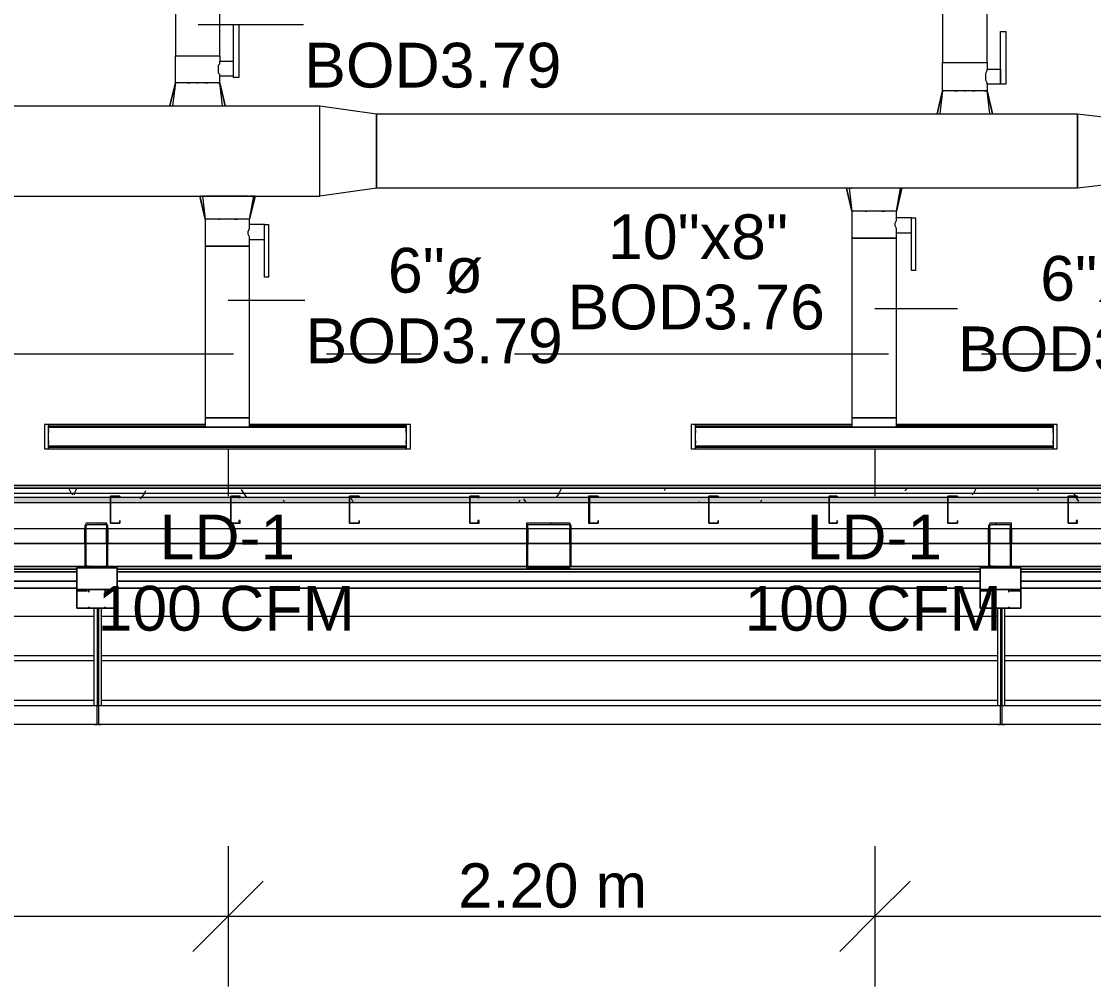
# Model space of a CAD drawing. Header units: metres. Extents: x -2 to 237, y -8 to 52.
# Drawn here: x 49.239 to 52.876, y 7.216 to 10.489 of the extents above; entities that cross this region are included whole.
import ezdxf

# ---------------------------------------------------------------- set-up
doc = ezdxf.new("R2010")
doc.units = ezdxf.units.M
doc.layers.add('HVAC - Ductos', color=5, linetype='Continuous', lineweight=0)
doc.layers.add('PDF2_Text', color=7, linetype='Continuous', lineweight=0)
doc.layers.add('PDF2_Geometry', color=7, linetype='Continuous', lineweight=0, true_color=0xaaaaaa)
doc.layers.add('PDF2_Solid Fills', color=7, linetype='Continuous', lineweight=0, true_color=0xffffff)
doc.styles.add('PDF Helvetica', font='')
doc.styles.get('PDF Helvetica').set_extended_font_data('Helvetica')

msp = doc.modelspace()

# ---------------------------------------------------------------- hatches: boundary and pattern name
at = {"layer": 'PDF2_Solid Fills', "lineweight": 0, "transparency": 33554559}
h = msp.add_hatch(color=256, dxfattribs=at)
h.paths.add_polyline_path([(4.4889, 8.8563), (4.4889, 8.8747), (4.2965, 8.8747), (4.2965, 8.8563)])
h.paths.add_polyline_path([(51.1672, 8.8747), (51.1672, 8.8563), (54.0034, 8.8563), (54.0034, 8.8747)])
h.paths.add_polyline_path([(54.0079, 8.8747), (54.0079, 8.8563), (56.033, 8.8563), (56.033, 8.8747)])
h.paths.add_polyline_path([(56.0376, 8.8747), (56.0376, 8.8563), (56.4317, 8.8563), (56.4317, 8.8747)])
h.paths.add_polyline_path([(49.1376, 8.8747), (49.1376, 8.8563), (51.1627, 8.8563), (51.1627, 8.8747)])
h.paths.add_polyline_path([(48.3266, 8.8747), (48.3266, 8.8563), (49.133, 8.8563), (49.133, 8.8747)])
h.paths.add_polyline_path([(46.2969, 8.8747), (46.2969, 8.8563), (48.322, 8.8563), (48.322, 8.8747)])
h.paths.add_polyline_path([(44.2672, 8.8747), (44.2672, 8.8563), (46.2923, 8.8563), (46.2923, 8.8747)])
h.paths.add_polyline_path([(43.4563, 8.8747), (43.4563, 8.8563), (44.2627, 8.8563), (44.2627, 8.8747)])
h.paths.add_polyline_path([(41.4266, 8.8747), (41.4266, 8.8563), (43.4517, 8.8563), (43.4517, 8.8747)])
h.paths.add_polyline_path([(39.3969, 8.8747), (39.3969, 8.8563), (41.422, 8.8563), (41.422, 8.8747)])
h.paths.add_polyline_path([(38.5859, 8.8747), (38.5859, 8.8563), (39.3923, 8.8563), (39.3923, 8.8747)])
h.paths.add_polyline_path([(36.5562, 8.8747), (36.5562, 8.8563), (38.5813, 8.8563), (38.5813, 8.8747)])
h.paths.add_polyline_path([(33.7156, 8.8747), (33.7156, 8.8563), (36.5516, 8.8563), (36.5516, 8.8747)])
h.paths.add_polyline_path([(31.6859, 8.8747), (31.6859, 8.8563), (33.711, 8.8563), (33.711, 8.8747)])
h.paths.add_polyline_path([(28.8453, 8.8747), (28.8453, 8.8563), (31.6813, 8.8563), (31.6813, 8.8747)])
h.paths.add_polyline_path([(26.8155, 8.8747), (26.8155, 8.8563), (28.8407, 8.8563), (28.8407, 8.8747)])
h.paths.add_polyline_path([(26.0046, 8.8747), (26.0046, 8.8563), (26.8109, 8.8563), (26.8109, 8.8747)])
h.paths.add_polyline_path([(23.9749, 8.8747), (23.9749, 8.8563), (26, 8.8563), (26, 8.8747)])
h.paths.add_polyline_path([(21.9452, 8.8747), (21.9452, 8.8563), (23.9703, 8.8563), (23.9703, 8.8747)])
h.paths.add_polyline_path([(21.1343, 8.8747), (21.1343, 8.8563), (21.9406, 8.8563), (21.9406, 8.8747)])
h.paths.add_polyline_path([(19.1046, 8.8747), (19.1046, 8.8563), (21.1297, 8.8563), (21.1297, 8.8747)])
h.paths.add_polyline_path([(17.0748, 8.8747), (17.0748, 8.8563), (19.1, 8.8563), (19.1, 8.8747)])
h.paths.add_polyline_path([(16.2639, 8.8747), (16.2639, 8.8563), (17.0702, 8.8563), (17.0702, 8.8747)])
h.paths.add_polyline_path([(14.2342, 8.8747), (14.2342, 8.8563), (16.2593, 8.8563), (16.2593, 8.8747)])
h.paths.add_polyline_path([(11.3936, 8.8747), (11.3936, 8.8563), (14.2296, 8.8563), (14.2296, 8.8747)])
h.paths.add_polyline_path([(9.3639, 8.8747), (9.3639, 8.8563), (11.389, 8.8563), (11.389, 8.8747)])
h.paths.add_polyline_path([(6.5232, 8.8747), (6.5232, 8.8563), (9.3593, 8.8563), (9.3593, 8.8747)])
h.paths.add_polyline_path([(4.4935, 8.8747), (4.4935, 8.8563), (6.5186, 8.8563), (6.5186, 8.8747)])
h = msp.add_hatch(color=256, dxfattribs=at)
h.paths.add_polyline_path([(49.527, 8.641), (49.5316, 8.7785), (49.527, 8.7785)])
h.paths.add_polyline_path([(49.4583, 8.6456), (49.4583, 8.6365), (49.527, 8.641), (49.4629, 8.6456)])
h.paths.add_polyline_path([(49.4583, 8.7785), (49.4537, 8.7785), (49.4537, 8.6456)])
h.paths.add_polyline_path([(49.5224, 8.7831), (49.5224, 8.7876), (49.4583, 8.7876)])
h.paths.add_polyline_path([(49.5316, 8.7831), (49.5316, 8.7876), (49.527, 8.7876)])
h = msp.add_hatch(color=256, dxfattribs=at)
h.paths.add_polyline_path([(51.0986, 8.7876), (51.1032, 8.7831), (51.1031, 8.7876)])
h.paths.add_polyline_path([(51.094, 8.7831), (51.094, 8.7876), (50.9611, 8.7876)])
h.paths.add_polyline_path([(50.9565, 8.7831), (50.9565, 8.7876), (50.9519, 8.7876)])
h.paths.add_polyline_path([(51.1032, 8.7785), (51.0986, 8.7785), (51.0986, 8.641)])
h.paths.add_polyline_path([(50.9565, 8.7785), (50.9519, 8.7785), (50.9519, 8.6365), (51.0986, 8.641), (50.9565, 8.641)])
h = msp.add_hatch(color=256, dxfattribs=at)
h.paths.add_polyline_path([(52.5235, 8.6365), (52.5968, 8.6365), (52.5968, 8.7785), (52.5922, 8.7785), (52.5922, 8.641), (52.5281, 8.6456), (52.5235, 8.6456)])
h.paths.add_polyline_path([(52.5876, 8.7831), (52.5876, 8.7876), (52.5235, 8.7876)])
h.paths.add_polyline_path([(52.5235, 8.7785), (52.5189, 8.7785), (52.5189, 8.6456)])
h.paths.add_polyline_path([(52.5922, 8.7876), (52.5968, 8.7831), (52.5968, 8.7876)])

# ---------------------------------------------------------------- linework, layer by layer
at = {"layer": 'HVAC - Ductos', "lineweight": 0}
for points in [[(49.921, 10.2034), (49.9119, 10.2813), (49.9073, 10.2813), (49.9027, 10.2813), (49.889, 10.2813), (49.8752, 10.2813), (49.8569, 10.2813), (49.8386, 10.2813), (49.8157, 10.2813), (49.7973, 10.2813), (49.7836, 10.2813), (49.7699, 10.2813), (49.7653, 10.2813), (49.7607, 10.2813), (49.7607, 10.3729), (49.7699, 10.3729), (49.7836, 10.3729), (49.7973, 10.3729), (49.8157, 10.3729), (49.8386, 10.3729), (49.8569, 10.3729), (49.8752, 10.3729), (49.889, 10.3729), (49.9027, 10.3729), (49.9119, 10.3729), (49.9119, 11.9169)], [(49.7607, 11.9169), (49.7607, 10.3729), (49.7699, 10.3729), (49.7836, 10.3729), (49.7973, 10.3729), (49.8157, 10.3729), (49.8386, 10.3729), (49.8569, 10.3729), (49.8752, 10.3729), (49.889, 10.3729), (49.9027, 10.3729), (49.9119, 10.3729), (49.9119, 10.3545), (49.9577, 10.3545)], [(52.5235, 10.1759), (52.5143, 10.2538), (52.5097, 10.2538), (52.5051, 10.2538), (52.4914, 10.2538), (52.4777, 10.2538), (52.4593, 10.2538), (52.441, 10.2538), (52.4181, 10.2538), (52.3998, 10.2538), (52.386, 10.2538), (52.3723, 10.2538), (52.3677, 10.2538), (52.3631, 10.2538), (52.3631, 10.35), (52.3677, 10.35), (52.3723, 10.35), (52.386, 10.35), (52.3998, 10.35), (52.4181, 10.35), (52.441, 10.35), (52.4593, 10.35), (52.4777, 10.35), (52.4914, 10.35), (52.5051, 10.35), (52.5143, 10.35), (52.5143, 11.6099)], [(52.3631, 11.6099), (52.3631, 10.35), (52.3677, 10.35), (52.3723, 10.35), (52.386, 10.35), (52.3998, 10.35), (52.4181, 10.35), (52.441, 10.35), (52.4593, 10.35), (52.4777, 10.35), (52.4914, 10.35), (52.5051, 10.35), (52.5143, 10.35), (52.5143, 10.3271), (52.5601, 10.3271), (52.5601, 10.3225), (52.5601, 10.3179), (52.5601, 10.3133), (52.5601, 10.3087), (52.5601, 10.3042), (52.5601, 10.295), (52.5601, 10.2905), (52.5601, 10.2859), (52.5601, 10.2813), (52.5601, 10.2767), (52.5143, 10.2767), (52.5143, 10.2538)], [(49.8386, 10.4783), (50.1959, 10.4783)], [(49.9119, 10.3042), (49.9119, 10.3087), (49.9073, 10.3133), (49.9073, 10.3225), (49.9073, 10.3317), (49.9073, 10.3408), (49.9119, 10.3454), (49.9119, 10.35), (49.9119, 10.3545)], [(49.9119, 10.2813), (49.9119, 10.3042), (49.9577, 10.3042), (49.9577, 10.3087), (49.9577, 10.3133), (49.9577, 10.3225), (49.9577, 10.3271), (49.9577, 10.3317), (49.9577, 10.3408), (49.9577, 10.3454), (49.9577, 10.35)], [(52.5143, 10.2767), (52.5143, 10.2813), (52.5097, 10.2905), (52.5097, 10.2996), (52.5097, 10.3042), (52.5097, 10.3133), (52.5143, 10.3225), (52.5143, 10.3271)], [(49.7424, 10.2034), (49.7607, 10.2813), (49.7424, 10.2034), (49.7469, 10.2034), (49.7515, 10.2034), (49.7607, 10.2034)], [(49.7607, 10.2813), (49.7515, 10.2034)], [(49.7653, 10.2813), (49.7653, 10.2813)], [(49.7836, 10.2813), (49.7836, 10.2813)], [(49.8019, 10.2813), (49.8065, 10.2813), (49.8111, 10.2813), (49.8065, 10.2813)], [(49.834, 10.2813), (49.8386, 10.2813)], [(49.8661, 10.2813), (49.8615, 10.2813), (49.8661, 10.2813), (49.8707, 10.2813)], [(49.889, 10.2813), (49.889, 10.2813)], [(49.9027, 10.2813), (49.9073, 10.2813)], [(49.9302, 10.2034), (49.9119, 10.2813), (49.9302, 10.2034)], [(49.9119, 10.2813), (49.9119, 10.2813)], [(52.3448, 10.1759), (52.3631, 10.2538), (52.3448, 10.1759), (52.3494, 10.1759)], [(52.3631, 10.2538), (52.3539, 10.1759)], [(52.3677, 10.2538), (52.3677, 10.2538)], [(52.386, 10.2538), (52.386, 10.2538)], [(52.4043, 10.2538), (52.4089, 10.2538), (52.4135, 10.2538), (52.4089, 10.2538)], [(52.4364, 10.2538), (52.441, 10.2538)], [(52.4685, 10.2538), (52.4639, 10.2538), (52.4685, 10.2538), (52.4731, 10.2538)], [(52.4914, 10.2538), (52.4914, 10.2538)], [(52.5051, 10.2538), (52.5097, 10.2538)], [(52.5326, 10.1759), (52.5143, 10.2538), (52.5326, 10.1759)], [(52.5143, 10.2538), (52.5143, 10.2538)], [(47.4607, 9.8964), (47.4607, 10.2034), (50.2509, 10.2034)], [(49.7424, 10.2034), (49.7424, 10.2034)], [(49.7653, 10.2034), (49.7836, 10.2034)], [(49.7882, 10.2034), (49.7927, 10.2034), (49.8019, 10.2034), (49.8157, 10.2034), (49.8203, 10.2034), (49.8248, 10.2034), (49.8478, 10.2034), (49.8523, 10.2034), (49.8569, 10.2034), (49.8707, 10.2034), (49.8798, 10.2034), (49.8844, 10.2034), (49.889, 10.2034), (49.9073, 10.2034), (49.921, 10.2034), (49.9256, 10.2034), (49.9302, 10.2034)], [(49.9302, 10.2034), (49.9302, 10.2034)], [(50.2509, 9.8964), (50.2509, 10.2034)], [(52.3448, 10.1759), (52.3448, 10.1759)], [(52.3539, 10.1759), (52.3539, 10.1759)], [(52.3585, 10.1759), (52.3631, 10.1759)], [(52.3677, 10.1759), (52.386, 10.1759)], [(52.3906, 10.1759), (52.3952, 10.1759), (52.4043, 10.1759), (52.4181, 10.1759), (52.4227, 10.1759), (52.4273, 10.1759), (52.4501, 10.1759), (52.4547, 10.1759), (52.4593, 10.1759), (52.4731, 10.1759), (52.4823, 10.1759), (52.4868, 10.1759), (52.4914, 10.1759), (52.5097, 10.1759), (52.5235, 10.1759), (52.5281, 10.1759), (52.5326, 10.1759)], [(52.5326, 10.1759), (52.5326, 10.1759)], [(47.4607, 9.8964), (50.2509, 9.8964)], [(49.8478, 9.8964), (49.8432, 9.8964)], [(49.8432, 9.8964), (49.8615, 9.8185), (49.8432, 9.8964)], [(49.8432, 9.8964), (49.8432, 9.8964)], [(49.8569, 9.8964), (49.8615, 9.8964), (49.8523, 9.8964), (49.8615, 9.8185)], [(50.031, 9.8964), (50.0127, 9.8185), (50.0081, 9.8185), (50.0036, 9.8185), (49.9898, 9.8185), (49.976, 9.8185), (49.9577, 9.8185), (49.9394, 9.8185), (49.9165, 9.8185), (49.8982, 9.8185), (49.8844, 9.8185), (49.8707, 9.8185), (49.8661, 9.8185), (49.8615, 9.8185), (49.8615, 9.7269), (49.8615, 9.145), (49.8661, 9.145), (49.8752, 9.145), (49.8844, 9.145), (49.9027, 9.145), (49.9165, 9.145), (49.9394, 9.145), (49.9577, 9.145), (49.976, 9.145), (49.9898, 9.145), (50.0036, 9.145), (50.0081, 9.145), (50.0127, 9.145), (50.0127, 9.7269), (50.0036, 9.7269), (49.9898, 9.7269), (49.976, 9.7269), (49.9577, 9.7269), (49.9394, 9.7269), (49.9165, 9.7269), (49.8982, 9.7269), (49.8844, 9.7269), (49.8707, 9.7269), (49.8661, 9.7269), (49.8615, 9.7269), (49.8661, 9.7269), (49.8707, 9.7269), (49.8844, 9.7269), (49.8982, 9.7269), (49.9165, 9.7269), (49.9394, 9.7269), (49.9577, 9.7269), (49.976, 9.7269), (49.9898, 9.7269), (50.0036, 9.7269), (50.0127, 9.7269), (50.0127, 9.7498), (50.0631, 9.7498), (50.0631, 9.7543), (50.0631, 9.7589), (50.0631, 9.7681), (50.0631, 9.7727), (50.0631, 9.7819), (50.0631, 9.7865), (50.0631, 9.791), (50.0631, 9.7956), (50.0631, 9.8002), (50.0127, 9.8002), (50.0127, 9.8185), (50.0264, 9.8964)], [(50.0081, 9.8964), (49.9898, 9.8964), (49.9852, 9.8964), (49.9806, 9.8964), (49.9714, 9.8964), (49.9577, 9.8964), (49.9532, 9.8964), (49.9486, 9.8964), (49.9256, 9.8964), (49.921, 9.8964), (49.9165, 9.8964), (49.9027, 9.8964), (49.8936, 9.8964), (49.889, 9.8964), (49.8844, 9.8964), (49.8661, 9.8964)], [(49.8982, 9.8964), (49.9119, 9.8964)], [(50.0127, 9.8185), (50.031, 9.8964), (50.0264, 9.8964), (50.0218, 9.8964), (50.0127, 9.8964)], [(50.031, 9.8964), (50.031, 9.8964)], [(52.0424, 9.9239), (52.0378, 9.9239)], [(52.0378, 9.9239), (52.0561, 9.846), (52.0378, 9.9239)], [(52.0378, 9.9239), (52.0378, 9.9239)], [(52.0515, 9.9239), (52.0561, 9.9239), (52.047, 9.9239), (52.0561, 9.846)], [(52.2256, 9.9239), (52.2074, 9.846), (52.2028, 9.846), (52.1982, 9.846), (52.1844, 9.846), (52.1707, 9.846), (52.1524, 9.846), (52.134, 9.846), (52.1111, 9.846), (52.0928, 9.846), (52.079, 9.846), (52.0653, 9.846), (52.0607, 9.846), (52.0561, 9.846), (52.0561, 9.7543), (52.0561, 9.145), (52.0607, 9.145), (52.0699, 9.145), (52.079, 9.145), (52.0974, 9.145), (52.1111, 9.145), (52.134, 9.145), (52.1524, 9.145), (52.1707, 9.145), (52.1844, 9.145), (52.1982, 9.145), (52.2028, 9.145), (52.2074, 9.145), (52.2074, 9.7543), (52.1982, 9.7543), (52.1844, 9.7543), (52.1707, 9.7543), (52.1524, 9.7543), (52.134, 9.7543), (52.1111, 9.7543), (52.0928, 9.7543), (52.079, 9.7543), (52.0653, 9.7543), (52.0607, 9.7543), (52.0561, 9.7543), (52.0607, 9.7543), (52.0653, 9.7543), (52.079, 9.7543), (52.0928, 9.7543), (52.1111, 9.7543), (52.134, 9.7543), (52.1524, 9.7543), (52.1707, 9.7543), (52.1844, 9.7543), (52.1982, 9.7543), (52.2074, 9.7543), (52.2074, 9.7727), (52.2577, 9.7727), (52.2577, 9.7773), (52.2577, 9.7819), (52.2577, 9.7865), (52.2577, 9.791), (52.2577, 9.8002), (52.2577, 9.8047), (52.2577, 9.8093), (52.2577, 9.8185), (52.2577, 9.8231), (52.2074, 9.8231), (52.2074, 9.846), (52.221, 9.9239)], [(52.1157, 9.9239), (52.1111, 9.9239), (52.0974, 9.9239), (52.0882, 9.9239), (52.0836, 9.9239), (52.079, 9.9239), (52.0607, 9.9239)], [(52.2028, 9.9239), (52.1844, 9.9239), (52.1798, 9.9239), (52.1752, 9.9239), (52.1478, 9.9239), (52.1432, 9.9239), (52.1203, 9.9239)], [(52.1752, 9.9239), (52.1661, 9.9239), (52.1524, 9.9239)], [(52.2074, 9.846), (52.2256, 9.9239), (52.221, 9.9239), (52.2165, 9.9239), (52.2074, 9.9239)], [(52.2256, 9.9239), (52.2256, 9.9239)], [(52.0607, 9.846), (52.0607, 9.846)], [(52.0607, 9.846), (52.0607, 9.846)], [(52.2074, 9.7727), (52.2074, 9.7773), (52.2074, 9.7865), (52.2028, 9.7956), (52.2028, 9.8047), (52.2074, 9.8139), (52.2074, 9.8185), (52.2074, 9.8231)], [(49.8661, 9.8185), (49.8661, 9.8185)], [(49.8661, 9.8185), (49.8661, 9.8185)], [(50.0127, 9.7498), (50.0127, 9.7543), (50.0127, 9.7589), (50.0081, 9.7681), (50.0081, 9.7773), (50.0127, 9.7865), (50.0127, 9.791), (50.0127, 9.7956), (50.0127, 9.8002)], [(49.9394, 9.5436), (50.2005, 9.5436)], [(52.134, 9.5161), (52.4135, 9.5161)], [(50.0127, 9.145), (50.0127, 9.145)], [(52.2074, 9.145), (52.2074, 9.145)], [(49.33, 9.0992), (49.33, 9.1221), (49.33, 9.1175), (49.8615, 9.1175)], [(49.8615, 9.1221), (49.33, 9.1221)], [(50.5442, 9.0992), (50.5442, 9.1221), (50.5442, 9.1175), (50.0127, 9.1175)], [(50.5442, 9.1221), (50.0127, 9.1221)], [(51.5247, 9.0992), (51.5247, 9.1221), (51.5247, 9.1175), (52.0561, 9.1175)], [(52.0561, 9.1221), (51.5247, 9.1221)], [(52.7388, 9.0992), (52.7388, 9.1221), (52.7388, 9.1175), (52.2074, 9.1175)], [(52.7388, 9.1221), (52.2074, 9.1221)], [(50.5442, 9.0625), (50.5442, 9.0396), (50.5442, 9.0442), (49.33, 9.0442), (49.33, 9.0396), (49.33, 9.0625)], [(52.7388, 9.0625), (52.7388, 9.0396), (52.7388, 9.0442), (51.5247, 9.0442), (51.5247, 9.0396), (51.5247, 9.0625)], [(49.33, 9.0396), (50.5442, 9.0396)], [(49.9394, 9.0396), (49.9394, 8.8792)], [(51.5247, 9.0396), (52.7388, 9.0396)], [(52.134, 9.0396), (52.134, 8.8792)]]:
    msp.add_lwpolyline(points, dxfattribs=at)
for points in [[(49.9577, 10.4783), (49.976, 10.4783), (49.976, 10.2996), (49.9577, 10.2996)], [(52.5601, 10.4554), (52.5785, 10.4554), (52.5785, 10.2767), (52.5601, 10.2767)], [(50.2509, 9.8964), (50.2509, 10.2034), (50.4434, 10.1759), (50.4434, 9.9239)], [(50.4434, 10.1759), (52.8212, 10.1759), (52.8212, 9.9239), (50.4434, 9.9239)], [(53.0137, 9.9468), (52.8212, 9.9239), (52.8212, 10.1759), (53.0137, 10.153)], [(52.1019, 9.846), (52.1065, 9.846)], [(52.1569, 9.846), (52.1615, 9.846), (52.1661, 9.846), (52.1615, 9.846)], [(52.2714, 9.6444), (52.2577, 9.6444), (52.2577, 9.8231), (52.2714, 9.8231)], [(49.9073, 9.8185), (49.9119, 9.8185)], [(49.9623, 9.8185), (49.9669, 9.8185), (49.9714, 9.8185), (49.9669, 9.8185)], [(50.0768, 9.6215), (50.0631, 9.6215), (50.0631, 9.8002), (50.0768, 9.8002)], [(49.8615, 9.1129), (49.8661, 9.1129), (49.8752, 9.1129), (49.8844, 9.1129), (49.9027, 9.1129), (49.9165, 9.1129), (49.9394, 9.1129), (49.9577, 9.1129), (49.976, 9.1129), (49.9898, 9.1129), (50.0036, 9.1129), (50.0081, 9.1129), (50.0127, 9.1129), (50.0127, 9.145), (50.0036, 9.145), (49.9898, 9.145), (49.976, 9.145), (49.9577, 9.145), (49.9394, 9.145), (49.9165, 9.145), (49.8982, 9.145), (49.8844, 9.145), (49.8707, 9.145), (49.8661, 9.145), (49.8615, 9.145)], [(52.0561, 9.1129), (52.0607, 9.1129), (52.0699, 9.1129), (52.079, 9.1129), (52.0974, 9.1129), (52.1111, 9.1129), (52.134, 9.1129), (52.1524, 9.1129), (52.1707, 9.1129), (52.1844, 9.1129), (52.1982, 9.1129), (52.2028, 9.1129), (52.2074, 9.1129), (52.2074, 9.145), (52.1982, 9.145), (52.1844, 9.145), (52.1707, 9.145), (52.1524, 9.145), (52.134, 9.145), (52.1111, 9.145), (52.0928, 9.145), (52.079, 9.145), (52.0653, 9.145), (52.0607, 9.145), (52.0561, 9.145)], [(49.3163, 9.0396), (49.33, 9.0396), (49.33, 9.1221), (49.3163, 9.1221)], [(49.33, 9.1129), (50.5442, 9.1129), (49.33, 9.1129), (50.5442, 9.1129), (50.5442, 9.0488), (49.33, 9.0488)], [(49.33, 9.1038), (49.33, 9.0992), (49.33, 9.0946), (49.33, 9.0992)], [(50.5579, 9.0396), (50.5579, 9.1221), (50.5442, 9.1221), (50.5442, 9.0396)], [(50.5442, 9.0946), (50.5442, 9.0992), (50.5442, 9.1038), (50.5442, 9.0992)], [(51.5109, 9.0396), (51.5247, 9.0396), (51.5247, 9.1221), (51.5109, 9.1221)], [(51.5247, 9.1129), (52.7388, 9.1129), (51.5247, 9.1129), (52.7388, 9.1129), (52.7388, 9.0488), (51.5247, 9.0488)], [(51.5247, 9.1038), (51.5247, 9.0992), (51.5247, 9.0946), (51.5247, 9.0992)], [(52.7526, 9.0396), (52.7526, 9.1221), (52.7388, 9.1221), (52.7388, 9.0396)], [(52.7388, 9.0946), (52.7388, 9.0992), (52.7388, 9.1038), (52.7388, 9.0992)], [(49.33, 9.0671), (49.33, 9.0625), (49.33, 9.058), (49.33, 9.0625)], [(50.5442, 9.058), (50.5442, 9.0625), (50.5442, 9.0671), (50.5442, 9.0625)], [(51.5247, 9.0671), (51.5247, 9.0625), (51.5247, 9.058), (51.5247, 9.0625)], [(52.7388, 9.058), (52.7388, 9.0625), (52.7388, 9.0671), (52.7388, 9.0625)]]:
    msp.add_lwpolyline(points, close=True, dxfattribs=at)
at = {"layer": 'HVAC - Ductos', "color": 252, "lineweight": 0, "true_color": 0x939598}
for points in [[(49.9394, 7.6926), (49.9394, 7.4543), (49.9394, 7.2161)], [(52.134, 7.6926), (52.134, 7.4543), (52.134, 7.2161)], [(50.0585, 7.5735), (49.9394, 7.4543), (49.8203, 7.3352)], [(52.2532, 7.5735), (52.134, 7.4543), (52.0149, 7.3352)], [(23.6404, 7.4543), (26.6002, 7.4543), (28.8132, 7.4543), (31.3651, 7.4543), (33.4132, 7.4543), (35.4612, 7.4543), (37.216, 7.4543), (38.8013, 7.4543), (40.6202, 7.4543), (42.8102, 7.4543), (44.8537, 7.4543), (46.4298, 7.4543), (47.7402, 7.4543), (49.9394, 7.4543), (52.134, 7.4543), (54.3287, 7.4543), (55.8635, 7.4543)]]:
    msp.add_lwpolyline(points, dxfattribs=at)
at = {"layer": 'PDF2_Geometry', "lineweight": 0}
for points in [[(49.9577, 9.3604), (48.6885, 9.3604)], [(50.5946, 9.3604), (50.2739, 9.3604)], [(52.1798, 9.3604), (50.9107, 9.3604)], [(52.8167, 9.3604), (52.4959, 9.3604)], [(56.4317, 8.9068), (4.2965, 8.9068)], [(56.4317, 8.8884), (4.2965, 8.8884)], [(46.5306, 8.9068), (55.5245, 8.9068)], [(55.5245, 8.9068), (46.5306, 8.9068)], [(46.5306, 8.9068), (55.5245, 8.9068)], [(55.5245, 8.9068), (46.5306, 8.9068)], [(46.5306, 8.9068), (55.5245, 8.9068)], [(51.1627, 8.8747), (50.7595, 8.8747), (50.3517, 8.8747), (49.9486, 8.8747), (49.5408, 8.8747), (49.1376, 8.8747)], [(54.0034, 8.8747), (53.6001, 8.8747), (53.1924, 8.8747), (52.7892, 8.8747), (52.3814, 8.8747), (51.9783, 8.8747), (51.5705, 8.8747), (51.1672, 8.8747)], [(51.1627, 8.8563), (50.7595, 8.8563), (50.3517, 8.8563), (49.9486, 8.8563), (49.5408, 8.8563), (49.1376, 8.8563)], [(54.0034, 8.8563), (53.6001, 8.8563), (53.1924, 8.8563), (52.7892, 8.8563), (52.3814, 8.8563), (51.9783, 8.8563), (51.5705, 8.8563), (51.1672, 8.8563)], [(4.2965, 8.7693), (56.4317, 8.7693)], [(49.4537, 8.7143), (49.4583, 8.7189), (49.4583, 8.7693)], [(49.4537, 8.7189), (49.4537, 8.7693)], [(49.5224, 8.7831), (49.527, 8.7876)], [(49.527, 8.7189), (49.527, 8.7693)], [(49.5316, 8.7693), (49.5316, 8.7189)], [(50.9519, 8.7693), (50.9519, 8.7189)], [(50.9565, 8.7693), (50.9565, 8.7189)], [(51.0344, 8.7831), (51.039, 8.7876)], [(51.0986, 8.7189), (51.0986, 8.7693)], [(51.1032, 8.7189), (51.1032, 8.7693)], [(52.5189, 8.7647), (52.5235, 8.7693), (52.5235, 8.7189)], [(52.5189, 8.7189), (52.5189, 8.7693)], [(52.5418, 8.7831), (52.5463, 8.7876)], [(52.5922, 8.7189), (52.5922, 8.7693)], [(52.5968, 8.7693), (52.5968, 8.7189)], [(50.9519, 8.7005), (50.9565, 8.7051)], [(49.4996, 8.499), (49.495, 8.499), (49.4812, 8.499), (49.4858, 8.499), (49.4675, 8.499), (49.4675, 8.5036), (49.4675, 8.499), (49.4629, 8.499), (49.4675, 8.499), (49.4262, 8.499), (49.4262, 8.5036), (49.4262, 8.554), (49.4262, 8.5585), (49.4262, 8.5631), (49.4262, 8.6319), (49.4262, 8.6365), (49.4629, 8.6365), (49.4262, 8.6365), (49.4262, 8.6319), (49.4262, 8.5631), (49.4262, 8.5585), (49.4262, 8.554), (49.4262, 8.5036), (49.4262, 8.499), (49.4675, 8.499), (49.5224, 8.499), (49.5133, 8.499), (49.5224, 8.499), (49.5087, 8.499), (49.4996, 8.499), (49.4996, 8.1691), (49.4996, 8.1507), (49.4996, 8.137), (49.4996, 8.1233), (49.4996, 8.1141), (49.4996, 8.1049), (46.4298, 8.1049)], [(52.5647, 8.499), (52.5601, 8.499), (52.5463, 8.499), (52.5509, 8.499), (52.5326, 8.499), (52.5326, 8.5036), (52.5326, 8.499), (52.5281, 8.499), (52.5326, 8.499), (52.4914, 8.499), (52.4914, 8.5036), (52.4914, 8.554), (52.4914, 8.5585), (52.4914, 8.5631), (52.4914, 8.6319), (52.4914, 8.6365), (52.5281, 8.6365), (52.4914, 8.6365), (52.4914, 8.6319), (52.4914, 8.5631), (52.4914, 8.5585), (52.4914, 8.554), (52.4914, 8.5036), (52.4914, 8.499), (52.5326, 8.499), (52.5876, 8.499), (52.5785, 8.499), (52.5876, 8.499), (52.5739, 8.499), (52.5647, 8.499), (52.5647, 8.1691), (52.5647, 8.1507), (52.5647, 8.137), (52.5647, 8.1233), (52.5647, 8.1141), (52.5647, 8.1049), (49.495, 8.1049), (49.495, 8.1141), (49.495, 8.1233), (49.495, 8.137), (49.495, 8.1507), (49.495, 8.1691), (49.4996, 8.1691)], [(49.527, 8.6365), (49.527, 8.6365)], [(49.527, 8.6365), (49.527, 8.6365)], [(52.5922, 8.6365), (52.5922, 8.6365)], [(52.5922, 8.6365), (52.5922, 8.6365)], [(49.4262, 8.5631), (49.4262, 8.5631)], [(49.4262, 8.5631), (49.4262, 8.5631)], [(49.4262, 8.5585), (49.4262, 8.5585)], [(49.4262, 8.5585), (49.4262, 8.5585)], [(49.4675, 8.554), (49.4675, 8.5585), (49.4675, 8.5631)], [(49.4675, 8.554), (49.4675, 8.5585), (49.4675, 8.5631)], [(49.4675, 8.5631), (49.4675, 8.5585), (49.4675, 8.554)], [(49.4675, 8.5631), (49.4675, 8.5585), (49.4675, 8.554)], [(49.5224, 8.554), (49.5224, 8.5585), (49.5224, 8.5631)], [(49.5224, 8.554), (49.5224, 8.5585), (49.5224, 8.5631)], [(49.5224, 8.554), (49.5224, 8.5585), (49.5224, 8.5631)], [(49.5224, 8.554), (49.5224, 8.5585), (49.5224, 8.5631)], [(49.5637, 8.5631), (49.5637, 8.5631)], [(49.5637, 8.5631), (49.5637, 8.5631)], [(49.5637, 8.5585), (49.5637, 8.5585)], [(49.5637, 8.5585), (49.5637, 8.5585)], [(50.9886, 8.5677), (51.0619, 8.5677)], [(52.4914, 8.5631), (52.4914, 8.5631)], [(52.4914, 8.5631), (52.4914, 8.5631)], [(52.4914, 8.5585), (52.4914, 8.5585)], [(52.4914, 8.5585), (52.4914, 8.5585)], [(52.5326, 8.554), (52.5326, 8.5585), (52.5326, 8.5631)], [(52.5326, 8.554), (52.5326, 8.5585), (52.5326, 8.5631)], [(52.5326, 8.5631), (52.5326, 8.5585), (52.5326, 8.554)], [(52.5326, 8.5631), (52.5326, 8.5585), (52.5326, 8.554)], [(52.5876, 8.554), (52.5876, 8.5585), (52.5876, 8.5631)], [(52.5876, 8.554), (52.5876, 8.5585), (52.5876, 8.5631)], [(52.5876, 8.554), (52.5876, 8.5585), (52.5876, 8.5631)], [(52.5876, 8.554), (52.5876, 8.5585), (52.5876, 8.5631)], [(52.6288, 8.5631), (52.6288, 8.5631)], [(52.6288, 8.5631), (52.6288, 8.5631)], [(52.6288, 8.5585), (52.6288, 8.5585)], [(52.6288, 8.5585), (52.6288, 8.5585)], [(46.4436, 8.499), (46.4436, 8.1691), (49.4858, 8.1691), (49.4858, 8.499)], [(49.4766, 8.499), (49.4675, 8.499), (49.4766, 8.499)], [(49.4766, 8.499), (49.4675, 8.499), (49.4766, 8.499)], [(49.495, 8.499), (49.495, 8.1691)], [(49.5087, 8.499), (49.5087, 8.1691), (52.5509, 8.1691), (52.5509, 8.499)], [(52.5418, 8.499), (52.5326, 8.499), (52.5418, 8.499)], [(52.5418, 8.499), (52.5326, 8.499), (52.5418, 8.499)], [(52.5739, 8.499), (52.5739, 8.1691), (55.6161, 8.1691), (55.6161, 8.499), (55.6252, 8.499), (55.6298, 8.499), (55.6298, 8.1691), (55.6298, 8.1507), (55.6298, 8.137), (55.6298, 8.1233), (55.6298, 8.1141), (55.6298, 8.1049), (52.5601, 8.1049), (52.5601, 8.1141), (52.5601, 8.1233), (52.5601, 8.137), (52.5601, 8.1507), (52.5601, 8.1691), (52.5647, 8.1691)], [(52.5601, 8.499), (52.5601, 8.1691)], [(49.4858, 8.4715), (46.4436, 8.4715)], [(52.5509, 8.4715), (49.5087, 8.4715)], [(55.6161, 8.4715), (52.5739, 8.4715)], [(46.4436, 8.3386), (49.4858, 8.3386)], [(49.5087, 8.3386), (52.5509, 8.3386)], [(52.5739, 8.3386), (55.6161, 8.3386)], [(49.4858, 8.3203), (46.4436, 8.3203)], [(52.5509, 8.3203), (49.5087, 8.3203)], [(55.6161, 8.3203), (52.5739, 8.3203)], [(46.4436, 8.1874), (49.4858, 8.1874)], [(49.5087, 8.1874), (52.5509, 8.1874)], [(52.5739, 8.1874), (55.6161, 8.1874)], [(25.0379, 8.1691), (28.0893, 8.1691), (28.0847, 8.1691), (31.1407, 8.1691), (31.1315, 8.1691), (34.1875, 8.1691), (34.1829, 8.1691), (37.2343, 8.1691), (37.2298, 8.1691), (40.3041, 8.1691), (40.2949, 8.1691), (43.3692, 8.1691), (43.3646, 8.1691), (46.4344, 8.1691), (46.4298, 8.1691), (49.4996, 8.1691), (49.495, 8.1691), (52.5647, 8.1691), (52.5601, 8.1691), (55.6298, 8.1691), (55.6252, 8.1691), (56.4317, 8.1691)], [(49.4858, 8.1049), (49.495, 8.1049)], [(49.4858, 8.1049), (49.4858, 8.1049)], [(49.495, 8.1049), (49.495, 8.1049)], [(49.4996, 8.1049), (49.5087, 8.1049)], [(49.4996, 8.1049), (49.4996, 8.1049)], [(49.5087, 8.1049), (49.5087, 8.1049)], [(52.5509, 8.1049), (52.5601, 8.1049)], [(52.5509, 8.1049), (52.5509, 8.1049)], [(52.5601, 8.1049), (52.5601, 8.1049)], [(52.5647, 8.1049), (52.5739, 8.1049)], [(52.5647, 8.1049), (52.5647, 8.1049)], [(52.5739, 8.1049), (52.5739, 8.1049)]]:
    msp.add_lwpolyline(points, dxfattribs=at)
for points in [[(46.5306, 8.9159), (55.5245, 8.9159)], [(49.5729, 8.8792), (49.5408, 8.8792), (49.5408, 8.7922), (49.5408, 8.7876), (49.5729, 8.7876), (49.5729, 8.7968), (49.5729, 8.7876), (49.5408, 8.7876), (49.5408, 8.7922), (49.5408, 8.8792), (49.5729, 8.8792), (49.5729, 8.8747)], [(49.9806, 8.8792), (49.9486, 8.8792), (49.9486, 8.7922), (49.9486, 8.7876), (49.9806, 8.7876), (49.9806, 8.7968), (49.976, 8.7968), (49.976, 8.7876), (49.9486, 8.7876), (49.9486, 8.7922), (49.9486, 8.8792), (49.976, 8.8792), (49.976, 8.8747), (49.9806, 8.8747)], [(50.3838, 8.8792), (50.3563, 8.8792), (50.3517, 8.8792), (50.3517, 8.7922), (50.3517, 8.7876), (50.3563, 8.7876), (50.3838, 8.7876), (50.3838, 8.7968), (50.3838, 8.7876), (50.3563, 8.7876), (50.3517, 8.7876), (50.3517, 8.7922), (50.3517, 8.8792), (50.3563, 8.8792), (50.3838, 8.8792), (50.3838, 8.8747)], [(50.7916, 8.8792), (50.7595, 8.8792), (50.7595, 8.7922), (50.7595, 8.7876), (50.7916, 8.7876), (50.7916, 8.7968), (50.787, 8.7968), (50.787, 8.7876), (50.7595, 8.7876), (50.7595, 8.7922), (50.7595, 8.8792), (50.787, 8.8792), (50.787, 8.8747), (50.7916, 8.8747)], [(51.1948, 8.8792), (51.1672, 8.8792), (51.1627, 8.8792), (51.1627, 8.7922), (51.1627, 8.7876), (51.1672, 8.7876), (51.1948, 8.7876), (51.1948, 8.7968), (51.1948, 8.7876), (51.1672, 8.7876), (51.1672, 8.7922), (51.1672, 8.8792), (51.1948, 8.8792), (51.1948, 8.8747)], [(51.6026, 8.8792), (51.5705, 8.8792), (51.5705, 8.7922), (51.5705, 8.7876), (51.6026, 8.7876), (51.6026, 8.7968), (51.6026, 8.7876), (51.5705, 8.7876), (51.5705, 8.7922), (51.5705, 8.8792), (51.6026, 8.8792), (51.6026, 8.8747)], [(52.0057, 8.8792), (51.9783, 8.8792), (51.9783, 8.7922), (51.9783, 8.7876), (52.0057, 8.7876), (52.0057, 8.7968), (52.0057, 8.7876), (51.9783, 8.7876), (51.9783, 8.7922), (51.9783, 8.8792), (52.0057, 8.8792), (52.0057, 8.8747)], [(52.4135, 8.8792), (52.386, 8.8792), (52.3814, 8.8792), (52.3814, 8.7922), (52.3814, 8.7876), (52.386, 8.7876), (52.4135, 8.7876), (52.4135, 8.7968), (52.4135, 8.7876), (52.386, 8.7876), (52.3814, 8.7876), (52.3814, 8.7922), (52.3814, 8.8792), (52.386, 8.8792), (52.4135, 8.8792), (52.4135, 8.8747)], [(52.8212, 8.8792), (52.7892, 8.8792), (52.7892, 8.7922), (52.7892, 8.7876), (52.8212, 8.7876), (52.8212, 8.7968), (52.8167, 8.7968), (52.8167, 8.7876), (52.7892, 8.7876), (52.7892, 8.7922), (52.7892, 8.8792), (52.8167, 8.8792), (52.8167, 8.8747), (52.8212, 8.8747)], [(49.5316, 8.7785), (49.527, 8.7876), (49.5224, 8.7876), (49.4629, 8.7876), (49.4583, 8.7876), (49.4537, 8.7785), (49.4537, 8.6456), (49.4583, 8.6365), (49.4629, 8.6365), (49.5224, 8.6365), (49.527, 8.6365), (49.5316, 8.6456)], [(49.4629, 8.7831), (49.5224, 8.7831), (49.527, 8.7831), (49.527, 8.7785), (49.527, 8.6456), (49.527, 8.641), (49.5224, 8.641), (49.4629, 8.641), (49.4583, 8.6456), (49.4583, 8.7785)], [(51.094, 8.7876), (50.9611, 8.7876), (50.9519, 8.7876), (50.9519, 8.7785), (50.9519, 8.6456), (50.9519, 8.6365), (50.9611, 8.6365), (51.094, 8.6365), (51.0986, 8.6365), (51.1032, 8.6456), (51.1032, 8.7785), (51.0986, 8.7876)], [(50.9565, 8.7785), (50.9565, 8.7831), (50.9611, 8.7831), (51.094, 8.7831), (51.0986, 8.7831), (51.0986, 8.7785), (51.0986, 8.6456), (51.0986, 8.641), (51.094, 8.641), (50.9611, 8.641), (50.9565, 8.641), (50.9565, 8.6456)], [(52.5189, 8.6456), (52.5235, 8.6365), (52.5281, 8.6365), (52.5876, 8.6365), (52.5968, 8.6365), (52.5968, 8.6456), (52.5968, 8.7785), (52.5968, 8.7876), (52.5876, 8.7876), (52.5281, 8.7876), (52.5235, 8.7876), (52.5189, 8.7785)], [(52.5876, 8.641), (52.5281, 8.641), (52.5235, 8.6456), (52.5235, 8.7785), (52.5281, 8.7831), (52.5876, 8.7831), (52.5922, 8.7831), (52.5922, 8.7785), (52.5922, 8.6456), (52.5922, 8.641)], [(49.4537, 8.7189), (47.9967, 8.7189), (47.9601, 8.7189), (47.928, 8.7189), (47.9601, 8.7189), (47.9967, 8.7189)], [(49.4904, 8.7189), (49.4583, 8.7189), (49.4904, 8.7189), (49.527, 8.7189)], [(49.5316, 8.7189), (50.9519, 8.7189)], [(51.0986, 8.7189), (51.0252, 8.7189), (50.9565, 8.7189), (51.0252, 8.7189)], [(52.5189, 8.7189), (51.1032, 8.7189)], [(52.5601, 8.7189), (52.5922, 8.7189), (52.5601, 8.7189), (52.5235, 8.7189)], [(52.5968, 8.7189), (54.0537, 8.7189)], [(49.4537, 8.641), (47.9967, 8.641), (47.9601, 8.641), (47.9967, 8.641)], [(49.4262, 8.6319), (47.9601, 8.6319)], [(49.4262, 8.6227), (47.9601, 8.6227)], [(49.4904, 8.641), (49.4583, 8.641)], [(49.5637, 8.499), (49.5224, 8.499), (49.527, 8.499), (49.5224, 8.499), (49.4675, 8.499), (49.4629, 8.499), (49.4675, 8.499), (49.5224, 8.499), (49.527, 8.499), (49.5224, 8.499), (49.5637, 8.499), (49.5637, 8.5036), (49.5637, 8.554), (49.5637, 8.5585), (49.5637, 8.5631), (49.5637, 8.6319), (49.5637, 8.6365), (49.527, 8.6365), (49.5637, 8.6365), (49.5637, 8.6319), (49.5637, 8.5631), (49.5637, 8.5585), (49.5637, 8.554), (49.5637, 8.5036)], [(49.527, 8.641), (49.4904, 8.641)], [(50.9519, 8.641), (49.5316, 8.641)], [(51.0252, 8.6319), (49.5637, 8.6319)], [(51.0252, 8.6227), (49.5637, 8.6227)], [(51.0252, 8.641), (50.9565, 8.641)], [(51.0986, 8.641), (51.0252, 8.641)], [(52.4914, 8.6319), (51.0252, 8.6319)], [(52.4914, 8.6227), (51.0252, 8.6227)], [(52.5601, 8.641), (52.5235, 8.641), (51.1032, 8.641), (52.5235, 8.641)], [(52.6288, 8.499), (52.5876, 8.499), (52.5922, 8.499), (52.5876, 8.499), (52.5326, 8.499), (52.5281, 8.499), (52.5326, 8.499), (52.5876, 8.499), (52.5922, 8.499), (52.5876, 8.499), (52.6288, 8.499), (52.6288, 8.5036), (52.6288, 8.554), (52.6288, 8.5585), (52.6288, 8.5631), (52.6288, 8.6319), (52.6288, 8.6365), (52.5922, 8.6365), (52.6288, 8.6365), (52.6288, 8.6319), (52.6288, 8.5631), (52.6288, 8.5585), (52.6288, 8.554), (52.6288, 8.5036)], [(52.5922, 8.641), (52.5601, 8.641)], [(54.0537, 8.641), (52.5968, 8.641)], [(54.0904, 8.6319), (52.6288, 8.6319)], [(54.0904, 8.6227), (52.6288, 8.6227)], [(49.4262, 8.5906), (47.9601, 8.5906)], [(51.0252, 8.5906), (49.5637, 8.5906)], [(52.4914, 8.5906), (51.0252, 8.5906)], [(54.0904, 8.5906), (52.6288, 8.5906)], [(47.9601, 8.5677), (46.4985, 8.5677), (47.9601, 8.5677), (49.4262, 8.5677)], [(49.4262, 8.5631), (49.5637, 8.5631)], [(49.4629, 8.5585), (49.4262, 8.5585)], [(49.4675, 8.5631), (49.4675, 8.5585), (49.4675, 8.554), (49.4675, 8.5585)], [(49.4675, 8.554), (49.4675, 8.5585), (49.4675, 8.5631), (49.4675, 8.5585)], [(49.5224, 8.5631), (49.5224, 8.5585), (49.5224, 8.554), (49.5224, 8.5585)], [(49.5224, 8.5631), (49.5224, 8.5585), (49.5224, 8.554), (49.5224, 8.5585)], [(49.5637, 8.5585), (49.527, 8.5585)], [(51.0252, 8.5677), (52.4914, 8.5677), (51.0252, 8.5677), (49.5637, 8.5677)], [(52.4914, 8.5631), (52.6288, 8.5631)], [(52.5281, 8.5585), (52.4914, 8.5585)], [(52.5326, 8.5631), (52.5326, 8.5585), (52.5326, 8.554), (52.5326, 8.5585)], [(52.5326, 8.554), (52.5326, 8.5585), (52.5326, 8.5631), (52.5326, 8.5585)], [(52.5876, 8.5631), (52.5876, 8.5585), (52.5876, 8.554), (52.5876, 8.5585)], [(52.5876, 8.5631), (52.5876, 8.5585), (52.5876, 8.554), (52.5876, 8.5585)], [(52.6288, 8.5585), (52.5922, 8.5585)], [(54.0904, 8.5677), (52.6288, 8.5677)], [(49.495, 8.499), (49.4996, 8.499), (49.5087, 8.499), (49.5224, 8.499), (49.5133, 8.499), (49.5224, 8.499), (49.4675, 8.499), (49.4675, 8.5036), (49.4675, 8.499), (49.4858, 8.499), (49.4812, 8.499)], [(49.5224, 8.5036), (49.5224, 8.499)], [(49.5224, 8.5036), (49.5224, 8.499)], [(52.5601, 8.499), (52.5647, 8.499), (52.5739, 8.499), (52.5876, 8.499), (52.5785, 8.499), (52.5876, 8.499), (52.5326, 8.499), (52.5326, 8.5036), (52.5326, 8.499), (52.5509, 8.499), (52.5463, 8.499)], [(52.5876, 8.5036), (52.5876, 8.499)], [(52.5876, 8.5036), (52.5876, 8.499)], [(49.495, 8.4715), (49.4996, 8.4715)], [(52.5601, 8.4715), (52.5647, 8.4715)], [(49.4996, 8.3386), (49.495, 8.3386)], [(52.5647, 8.3386), (52.5601, 8.3386)], [(49.495, 8.3203), (49.4996, 8.3203)], [(52.5601, 8.3203), (52.5647, 8.3203)], [(49.4996, 8.1874), (49.495, 8.1874)], [(52.5647, 8.1874), (52.5601, 8.1874)]]:
    msp.add_lwpolyline(points, close=True, dxfattribs=at)
at = {"layer": 'PDF2_Geometry', "color": 254, "lineweight": 0, "true_color": 0xeaeaea}
for points in [[(49.4125, 8.8838), (49.4079, 8.8884), (49.3988, 8.9068)], [(49.4262, 8.9068), (49.417, 8.8884), (49.417, 8.8838)], [(49.6599, 8.8976), (49.6553, 8.8884), (49.6461, 8.8747), (49.6416, 8.8701)], [(50.0036, 8.8747), (49.9944, 8.8884), (49.9852, 8.9022)], [(50.0036, 8.8747), (50.0036, 8.8747)], [(50.3655, 8.8563), (50.3563, 8.8747), (50.3517, 8.8792)], [(51.071, 8.9068), (51.0619, 8.8884), (51.0528, 8.8747)], [(51.2772, 8.9068), (51.2772, 8.9068)], [(51.4239, 8.9068), (51.4193, 8.8976)], [(52.244, 8.9068), (52.2348, 8.8976)], [(52.4777, 8.9068), (52.4685, 8.8884), (52.4639, 8.8838)], [(52.6884, 8.8976), (52.6838, 8.9068)], [(52.8075, 8.8884), (52.8075, 8.8884)], [(52.8258, 8.8609), (52.8167, 8.8747), (52.8167, 8.8792), (52.8075, 8.8884)], [(50.1318, 8.8563), (50.1272, 8.8655)], [(50.929, 8.8655), (50.9245, 8.8563)], [(50.9519, 8.8563), (50.9428, 8.8701)], [(51.5384, 8.8563), (51.5384, 8.8609)], [(51.7492, 8.8655), (51.7446, 8.8563)]]:
    msp.add_lwpolyline(points, dxfattribs=at)
at = {"layer": 'PDF2_Geometry', "color": 254, "lineweight": 0, "true_color": 0xd2d2d2}
for points in [[(52.0057, 8.8747), (52.0057, 8.8747)], [(51.9783, 8.8426), (51.9783, 8.8472)], [(49.9486, 8.8243), (49.9486, 8.8289)], [(51.5705, 8.8197), (51.5705, 8.8197)], [(49.5408, 8.8014), (49.5408, 8.8014)]]:
    msp.add_lwpolyline(points, dxfattribs=at)

# ---------------------------------------------------------------- texts
at = {"layer": 'PDF2_Text', "lineweight": 0, "char_height": 0.1519, "attachment_point": 4, "style": 'PDF Helvetica'}
for s, insert in [('BOD3.79', (50.1977, 10.3398)), ('10"x8"', (51.2286, 9.7579)), ('6"ø', (50.4818, 9.6433)), ('6"ø', (52.6948, 9.6158)), ('BOD3.76', (51.0911, 9.5196)), ('BOD3.79', (50.2023, 9.4051)), ('BOD3.79', (52.4153, 9.3776)), ('LD-1', (49.7074, 8.7407)), ('LD-1', (51.9021, 8.7407)), ('100 CFM', (49.4967, 8.4979)), ('100 CFM', (51.6914, 8.4979))]:
    msp.add_mtext(s, dxfattribs=dict(at, insert=insert))
at = {"layer": 'PDF2_Text', "color": 252, "lineweight": 0, "true_color": 0x939598, "insert": (50.7201, 7.5579), "char_height": 0.15002, "attachment_point": 4, "style": 'PDF Helvetica'}
msp.add_mtext('2.20 m', dxfattribs=at)

doc.saveas('drawing.dxf')
